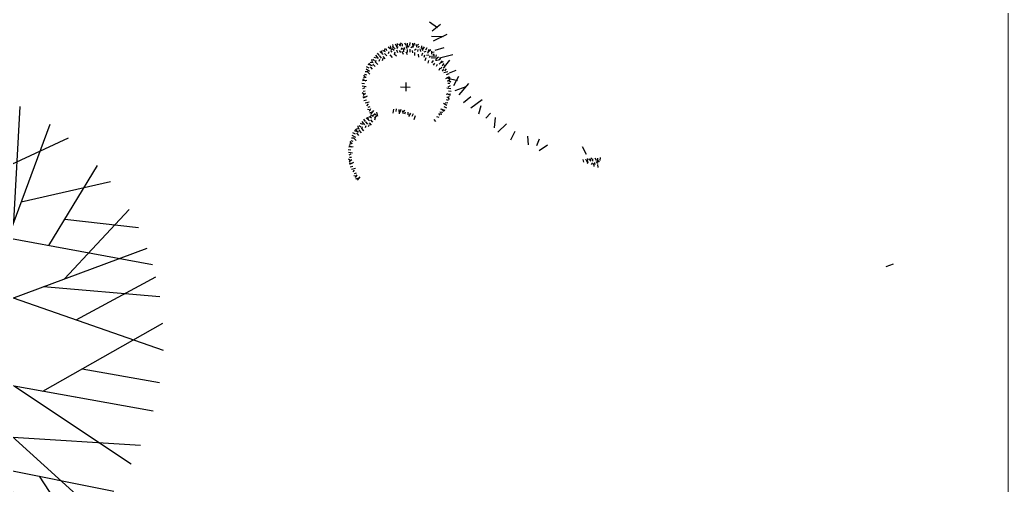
# Model space of a CAD drawing. Header units: millimetres. Extents: x 216896 to 446004, y 63591 to 243769.
# Drawn here: x 394242 to 398583, y 84812 to 86856 of the extents above; entities that cross this region are included whole.
import ezdxf

# ---------------------------------------------------------------- set-up
doc = ezdxf.new("R2010")
doc.units = ezdxf.units.MM
doc.layers.add('green', color=7, linetype='Continuous', true_color=0x45e718)
doc.layers.add('trees', color=7, linetype='Continuous', true_color=0x547000)
doc.layers.add('line pedestr', color=7, linetype='Continuous', lineweight=5, true_color=0x1c1c1c)

# ---------------------------------------------------------------- blocks, each defined once
blk = doc.blocks.new('A$C19F01AD3')
at = {"color": 0}
for p, q in [((-0.0031, 0.0658), (-0.1325, 0.9375)), ((-0.108, 0.7723), (-0.021, 0.9474)), ((0.0363, 0.7514), (-0.0938, 0.9425)), ((-0.071, 0.5232), (0.1249, 0.9402)), ((0.181, 0.5052), (0.0552, 0.9465)), ((-0.115, 0.8195), (-0.2202, 0.9202)), ((-0.1988, 0.7618), (-0.1968, 0.9257)), ((0.1385, 0.654), (0.2952, 0.9022)), ((0.301, 0.652), (0.208, 0.9258)), ((-0.0951, 0.6858), (-0.3546, 0.876)), ((-0.2838, 0.5658), (-0.306, 0.8946)), ((-0.2916, 0.6819), (-0.4443, 0.8332)), ((-0.4103, 0.6563), (-0.4126, 0.8497)), ((-0.03, 0.2473), (0.4513, 0.8357)), ((0.3268, 0.1707), (0.4151, 0.8542)), ((-0.2806, 0.1368), (-0.4886, 0.8076)), ((-0.0528, 0.4005), (-0.5569, 0.7611)), ((0.5367, 0.4481), (0.5546, 0.7713)), ((-0.4267, 0.6081), (-0.6446, 0.6871)), ((-0.4229, 0.2018), (-0.6254, 0.7049)), ((0.3812, 0.5917), (0.6555, 0.6877)), ((0.4472, 0.3719), (0.7276, 0.6108)), ((-0.6028, 0.3777), (-0.7624, 0.5507)), ((-0.5373, 0.486), (-0.7796, 0.5255)), ((0.6097, 0.3613), (0.7917, 0.5249)), ((0.5807, 0.4856), (0.8119, 0.4929)), ((0.0573, 0.0325), (0.8437, 0.4357)), ((-0.365, 0.4089), (-0.8738, 0.3422)), ((-0.0562, 0.0344), (-0.8508, 0.3971)), ((0.3536, 0.3779), (0.8849, 0.3435)), ((-0.5139, 0.2433), (-0.9254, 0.1458)), ((0.4377, 0.069), (0.9199, 0.2325)), ((0.4811, 0.2498), (0.9352, 0.1575)), ((-0.6488, -0.0235), (-0.9173, 0.1921)), ((-0.1907, 0.0958), (-0.9302, -0.0968)), ((0.172, 0.0913), (0.9473, 0.0262)), ((0.542, 0.0602), (0.8997, -0.2902)), ((-0.5188, 0.0103), (-0.7855, -0.5045)), ((0.0581, -0.031), (0.7736, -0.5391)), ((-0.0477, -0.0455), (-0.672, -0.6476)), ((0.6596, -0.055), (0.9435, -0.0799)), ((0.2499, -0.1672), (0.3177, -0.8824)), ((-0.6229, -0.1906), (-0.9163, -0.1848)), ((-0.7388, -0.1883), (-0.8739, -0.3298)), ((-0.222, -0.2136), (0.1006, -0.9308)), ((0.3513, -0.2392), (0.9255, -0.1961)), ((0.592, -0.2211), (0.8318, -0.4462)), ((-0.6952, -0.3301), (-0.8913, -0.2802)), ((-0.3305, -0.3182), (-0.818, -0.4501)), ((0.4467, -0.307), (0.8642, -0.3812)), ((0.5127, -0.3538), (0.6746, -0.6569)), ((-0.5445, -0.3761), (-0.6362, -0.6828)), ((-0.4398, -0.4237), (-0.5037, -0.7859)), ((-0.1346, -0.408), (0.3943, -0.8517)), ((0.2761, -0.4442), (0.8082, -0.4868)), ((0.4264, -0.4562), (0.5216, -0.7817)), ((-0.5789, -0.4913), (-0.7533, -0.5512)), ((-0.0916, -0.5036), (-0.3906, -0.8481)), ((0.282, -0.5056), (0.1962, -0.9162)), ((0.4576, -0.5627), (0.7241, -0.6029)), ((-0.1578, -0.5799), (-0.5512, -0.7532)), ((0.2893, -0.5824), (0.5833, -0.7377)), ((0.1476, -0.6448), (0.0156, -0.9355)), ((-0.2452, -0.6806), (-0.2392, -0.9032)), ((-0.0184, -0.6664), (-0.1536, -0.922)), ((-0.393, -0.6835), (-0.3705, -0.8571)), ((-0.0657, -0.756), (-0.2808, -0.8909))]:
    blk.add_line(p, q, dxfattribs=at)
blk.add_circle((0, 0), 0.0659, dxfattribs=at)

msp = doc.modelspace()

# ---------------------------------------------------------------- linework, layer by layer
at = {"layer": 'green'}
for p, q in [((396041.1, 86846.5), (396077.5, 86821.7)), ((396053.9, 86807.1), (396089.4, 86836.3)), ((396050.3, 86784.3), (396102.1, 86782.3)), ((396117.2, 86790.7), (396058.4, 86761.5)), ((396104.8, 86732.6), (396064.6, 86720)), ((396144.5, 86701.5), (396085.9, 86686.9)), ((396129.2, 86678.7), (396105.4, 86649.6)), ((396121.5, 86598.6), (396164.6, 86589.6)), ((396157, 86633.1), (396128.5, 86620.6)), ((396148.4, 86567.2), (396170, 86607.6)), ((396153.8, 86544.7), (396202.4, 86562.7)), ((396213.2, 86576.2), (396170, 86526.7)), ((396223.9, 86517.7), (396191.6, 86490.8)), ((396272.5, 86504.2), (396223.9, 86468.3)), ((396267.1, 86477.3), (396256.3, 86441.3)), ((396310.2, 86445.8), (396288.7, 86423.3)), ((396327.5, 86381.6), (396332, 86427.3)), ((396341.1, 86362.9), (396379.1, 86398.1)), ((396416.2, 86364.9), (396396.7, 86327.6)), ((396471.6, 86344), (396475.4, 86306.6)), ((396523.5, 86331.4), (396512.2, 86302.4)), ((396522.7, 86281.9), (396559.6, 86306.1)), ((396711.5, 86299.1), (396729.3, 86266.1)), ((396753.5, 86249.1), (396746.2, 86238.4)), ((396778.8, 86231.3), (396781.4, 86248.8)), ((396791.7, 86238.5), (396792.8, 86250.8)), ((396720.1, 86230.4), (396716.4, 86242.2)), ((396737.1, 86226.7), (396728.6, 86244)), ((396735.3, 86246.3), (396734.7, 86231.2)), ((396735.4, 86225.3), (396740.2, 86233.2)), ((396742, 86245.3), (396750.5, 86234.9)), ((396752.9, 86220.4), (396759, 86228)), ((396758.9, 86235.6), (396758.7, 86244.7)), ((396764.3, 86210.8), (396763.8, 86225)), ((396769.6, 86220), (396767.8, 86229)), ((396774.4, 86238), (396769.1, 86247.7)), ((396781.2, 86224.2), (396774.5, 86233.6)), ((396788.4, 86230), (396777.7, 86242.3)), ((396781.7, 86206.8), (396781.2, 86221))]:
    msp.add_line(p, q, dxfattribs=at)
at = {"layer": 'line pedestr'}
msp.add_line((398583.1, 76231.8), (398583.1, 89806.5), dxfattribs=at)
msp.add_lwpolyline([(398583.1, 76231.8), (398583.1, 149231.8)], dxfattribs=at)
at = {"layer": 'trees'}
for p, q in [((395844.9, 86730.2), (395842.3, 86717.5)), ((395855, 86719.8), (395851.4, 86728.1)), ((395868.4, 86727.9), (395859.9, 86734.9)), ((395875.1, 86723.4), (395870.8, 86740.6)), ((395891.6, 86728.7), (395877.4, 86736.6)), ((395886.9, 86720.8), (395877.4, 86727.4)), ((395884.2, 86735.1), (395880.6, 86746.9)), ((395901.3, 86731.4), (395892.7, 86748.7)), ((395899.4, 86751.1), (395898.8, 86735.9)), ((395899.5, 86730), (395904.3, 86737.9)), ((395906.1, 86750), (395914.6, 86739.6)), ((395917.7, 86753.8), (395910.4, 86743.1)), ((395917, 86725.1), (395923.2, 86732.7)), ((395923, 86740.3), (395922.8, 86749.4)), ((395928.4, 86715.5), (395927.9, 86729.7)), ((395933.7, 86724.7), (395931.9, 86733.7)), ((395938.5, 86742.7), (395933.3, 86752.4)), ((395945.3, 86728.9), (395938.7, 86738.3)), ((395952.5, 86734.7), (395941.8, 86747)), ((395943, 86736), (395945.6, 86753.5)), ((395955.8, 86743.3), (395957, 86755.6)), ((395956.6, 86713.5), (395956.2, 86726.3)), ((395960.4, 86733.2), (395967.5, 86739)), ((395970.2, 86733.4), (395968.9, 86752.6)), ((395976, 86752.2), (395969.6, 86738.4)), ((395975.1, 86722.7), (395983.5, 86727.7)), ((395981.8, 86748.7), (395985.7, 86735.8)), ((395993.9, 86747.7), (395983.1, 86740.7)), ((395993.6, 86733.2), (395997, 86741.7)), ((396003, 86716.5), (396000, 86727.7)), ((396011.7, 86719.5), (396005.9, 86734.7)), ((396008.9, 86729.5), (396007.8, 86740.5)), ((396010.4, 86721.6), (396019.6, 86736.8)), ((396025.1, 86723.4), (396030.9, 86734.4)), ((396034.6, 86708.8), (396040.7, 86727)), ((395809.3, 86687.5), (395798.8, 86690.6)), ((395817.2, 86685.9), (395806.7, 86700.1)), ((395821.2, 86700.1), (395813.3, 86709.6)), ((395831.5, 86687.8), (395822, 86698.3)), ((395838.3, 86703.3), (395823.8, 86716)), ((395829.1, 86720.7), (395834.4, 86706.5)), ((395834.7, 86677.2), (395837.8, 86686.5)), ((395835.7, 86722.3), (395847.6, 86716)), ((395847.3, 86683.8), (395837.8, 86694.4)), ((395853.7, 86697), (395844.2, 86707.6)), ((395861.6, 86707.6), (395864.7, 86716.8)), ((395879, 86690.4), (395869.5, 86701)), ((395877.4, 86712.8), (395872.6, 86720.8)), ((395896.4, 86695.7), (395886.9, 86704.9)), ((395888.5, 86704.9), (395891.6, 86714.2)), ((395902.7, 86710.2), (395898, 86722.1)), ((395915.4, 86711.5), (395910.6, 86720.8)), ((395927.5, 86703.1), (395922.2, 86716.2)), ((395945.7, 86702.1), (395939.9, 86714)), ((395945.8, 86711.5), (395945.3, 86725.7)), ((395968.9, 86710.5), (395967.6, 86720.8)), ((395977.5, 86698.4), (395977, 86712.5)), ((395990.7, 86716.6), (395992.1, 86725.7)), ((395994.2, 86691.2), (395992.8, 86704.4)), ((396008.4, 86698.3), (396012.3, 86710.4)), ((396018.6, 86715.4), (396027.4, 86718.4)), ((396018.9, 86691.1), (396021.2, 86701.3)), ((396022.8, 86676.8), (396027.2, 86690.3)), ((396028.9, 86700.5), (396038.5, 86702.4)), ((396047.1, 86724), (396036, 86713.7)), ((396041.4, 86689.4), (396045.9, 86697.5)), ((396062, 86713), (396049.3, 86710.6)), ((396051.1, 86718.5), (396049.8, 86705.1)), ((396053, 86685.2), (396054, 86696.7)), ((396056.2, 86699.7), (396062.5, 86706.3)), ((396062.2, 86685), (396061.9, 86701.3)), ((396067.3, 86682.5), (396081.5, 86693.1)), ((396068.9, 86690.4), (396072, 86701)), ((396081.5, 86678.6), (396091, 86686.5)), ((395776.4, 86643.7), (395765.4, 86649.5)), ((395791, 86653.2), (395772.7, 86659.3)), ((395775.8, 86665.7), (395786.1, 86654.6)), ((395781.3, 86669.7), (395794.7, 86668.4)), ((395791.9, 86639), (395782.4, 86649.6)), ((395786.8, 86680.6), (395789.2, 86667.9)), ((395800.1, 86674.8), (395793.5, 86681.1)), ((395803, 86650.9), (395793.5, 86661.4)), ((395804.6, 86669.3), (395807.8, 86678.6)), ((395814.1, 86658.8), (395804.6, 86669.3)), ((395820.4, 86673.3), (395823.6, 86682.5)), ((396036, 86664.4), (396039.3, 86677.2)), ((396051.8, 86666.2), (396059.7, 86676.2)), ((396059.2, 86655.9), (396064.9, 86664.6)), ((396067.3, 86678.8), (396076.5, 86678.7)), ((396071.9, 86651.9), (396077.5, 86660.6)), ((396084.7, 86661.4), (396097.4, 86675.9)), ((396084.7, 86635.1), (396087.9, 86644.3)), ((396102.1, 86670.7), (396087.9, 86665.4)), ((396090.9, 86640.1), (396096.5, 86648.8)), ((396103.7, 86664.1), (396097.4, 86652.2)), ((396111.6, 86654.8), (396098.9, 86657.5)), ((396101.2, 86644.7), (396109.5, 86648.4)), ((396109.3, 86631.4), (396116.3, 86639.9)), ((395751.1, 86600.4), (395764, 86604.3)), ((395752, 86612.5), (395759.1, 86601.7)), ((395766.6, 86612.2), (395758, 86615.6)), ((395770.2, 86627.5), (395759.3, 86626.4)), ((395778.2, 86629), (395763, 86638.2)), ((395779.3, 86616.6), (395769.8, 86627.1)), ((396098.8, 86629.5), (396104.4, 86638.2)), ((396104.8, 86624.6), (396122, 86628.9)), ((396112.8, 86598.5), (396130.1, 86607)), ((396116.5, 86615.5), (396128.3, 86619.2)), ((396132.5, 86600.4), (396117.3, 86600.9)), ((395756.5, 86574.4), (395744.2, 86575.6)), ((395763.8, 86561.6), (395746.3, 86564.2)), ((395766.4, 86588.8), (395747.2, 86587.5)), ((395757.1, 86557.1), (395747.4, 86551.9)), ((395747.6, 86594.6), (395761.4, 86588.2)), ((395956.5, 86558.6), (395913.8, 86559.9)), ((395939.1, 86542.7), (395939.1, 86579.7)), ((396117.4, 86556.8), (396134.9, 86554.2)), ((396131.4, 86593.7), (396121, 86585.1)), ((396121.7, 86576.8), (396130.8, 86576.9)), ((396124.1, 86561.3), (396133.8, 86566.5)), ((396135.2, 86582.1), (396124.5, 86589.4)), ((395746, 86536.3), (395756.7, 86529)), ((395748.7, 86518), (395763.9, 86517.4)), ((395749.8, 86524.7), (395760.2, 86533.2)), ((395759.5, 86541.6), (395750.4, 86541.4)), ((395768.3, 86519.9), (395751.1, 86511.3)), ((396114.8, 86529.6), (396134, 86530.9)), ((396130.1, 86518), (396117.2, 86514.1)), ((396133.6, 86523.8), (396119.8, 86530.1)), ((396129.1, 86505.9), (396122, 86516.7)), ((396124.7, 86543.9), (396137, 86542.8)), ((395764.7, 86502.8), (395752.9, 86499.2)), ((395776.3, 86493.7), (395759.1, 86489.4)), ((395771.8, 86487), (395764.9, 86478.5)), ((395780, 86473.6), (395771.6, 86470)), ((395777.5, 86454.3), (395783.8, 86466.2)), ((396103, 86489.3), (396118.2, 86480.2)), ((396104.8, 86474.7), (396115.8, 86468.9)), ((396110.9, 86490.9), (396121.9, 86492)), ((396114.6, 86506.1), (396123.1, 86502.8)), ((395778.1, 86412.4), (395763.6, 86425.1)), ((395768.9, 86429.8), (395774.2, 86415.6)), ((395769.6, 86463.5), (395782.2, 86460.9)), ((395775.5, 86431.4), (395787.4, 86425.1)), ((395779.1, 86447.7), (395793.3, 86453)), ((395784.7, 86439.3), (395782.1, 86426.6)), ((395796.5, 86456.9), (395783.8, 86442.4)), ((395799.6, 86439.8), (395790.1, 86431.9)), ((395794.8, 86428.9), (395791.2, 86437.2)), ((395813.9, 86435.9), (395799.6, 86425.3)), ((395808.2, 86437), (395799.7, 86444)), ((395801.4, 86416.7), (395804.5, 86425.9)), ((395814.9, 86432.6), (395810.6, 86449.7)), ((395882.8, 86445.1), (395885.4, 86462.6)), ((395895.6, 86452.4), (395896.8, 86464.7)), ((395910, 86442.5), (395908.7, 86461.7)), ((395915.8, 86461.3), (395909.4, 86447.5)), ((395921.6, 86457.8), (395925.5, 86444.9)), ((395933.7, 86456.8), (395922.9, 86449.8)), ((395933.4, 86442.3), (395936.8, 86450.8)), ((395948.7, 86438.6), (395947.6, 86449.6)), ((395950.2, 86430.7), (395959.4, 86445.9)), ((395964.9, 86432.5), (395970.7, 86443.5)), ((395974.4, 86417.9), (395980.5, 86436.1)), ((396071.8, 86430.9), (396082.4, 86427.7)), ((396081.1, 86443.6), (396087.7, 86437.2)), ((396099.9, 86448.6), (396086.5, 86449.9)), ((396090.2, 86465.2), (396108.4, 86459)), ((396094.4, 86437.8), (396092, 86450.5)), ((396105.4, 86452.6), (396095.1, 86463.8)), ((395721.1, 86378.8), (395734.5, 86377.5)), ((395726.6, 86389.7), (395729, 86377)), ((395739.9, 86383.9), (395733.3, 86390.3)), ((395749.1, 86396.6), (395738.6, 86399.7)), ((395744.4, 86378.4), (395747.6, 86387.7)), ((395757.1, 86395), (395746.5, 86409.2)), ((395761, 86409.2), (395753.1, 86418.7)), ((395760.2, 86382.4), (395763.4, 86391.6)), ((395771.3, 86396.9), (395761.8, 86407.5)), ((395774.5, 86386.4), (395777.6, 86395.6)), ((395787.1, 86393), (395777.6, 86403.5)), ((395793.5, 86406.1), (395784, 86416.7)), ((396060, 86418.2), (396067.9, 86408.7)), ((395710, 86336.6), (395699.1, 86335.5)), ((395718, 86338.2), (395702.8, 86347.3)), ((395716.2, 86352.8), (395705.2, 86358.6)), ((395719.1, 86325.7), (395709.6, 86336.3)), ((395730.8, 86362.3), (395712.5, 86368.5)), ((395715.6, 86374.9), (395725.9, 86363.7)), ((395731.7, 86348.1), (395722.2, 86358.7)), ((395742.8, 86360), (395733.3, 86370.5)), ((395753.9, 86367.9), (395744.4, 86378.4)), ((395706.2, 86297.9), (395687, 86296.6)), ((395687.4, 86303.7), (395701.2, 86297.3)), ((395690.9, 86309.5), (395703.8, 86313.4)), ((395691.8, 86321.6), (395698.9, 86310.8)), ((395706.4, 86321.4), (395697.8, 86324.7)), ((395696.3, 86283.5), (395684, 86284.7)), ((395703.6, 86270.7), (395686.1, 86273.3)), ((395696.9, 86266.2), (395687.2, 86261)), ((395699.3, 86250.7), (395690.2, 86250.5)), ((395685.8, 86245.4), (395696.5, 86238.1)), ((395688.5, 86227.1), (395703.7, 86226.5)), ((395689.6, 86233.8), (395700, 86242.4)), ((395708.1, 86229), (395690.9, 86220.4)), ((395704.5, 86211.9), (395692.7, 86208.3)), ((395716.1, 86202.8), (395698.9, 86198.5)), ((395711.6, 86196.1), (395704.7, 86187.6)), ((395709.4, 86172.7), (395722, 86170)), ((395719.8, 86182.8), (395711.4, 86179.1)), ((395717.3, 86163.4), (395723.6, 86175.3)), ((395718.9, 86156.8), (395733.1, 86162.1)), ((395736.3, 86166.1), (395723.6, 86151.6)), ((398077.7, 85782.5), (398045.3, 85770.5))]:
    msp.add_line(p, q, dxfattribs=at)

# ---------------------------------------------------------------- block references
at = {"layer": 'green', "extrusion": (0, 0, -1), "xscale": 1210.070298443618, "yscale": 1210.070298443618, "zscale": -1210.070298431063, "rotation": 194.9999999996861}
msp.add_blockref('A$C19F01AD3', (-393728.6, 85465.7), dxfattribs=at)

doc.saveas('drawing.dxf')
